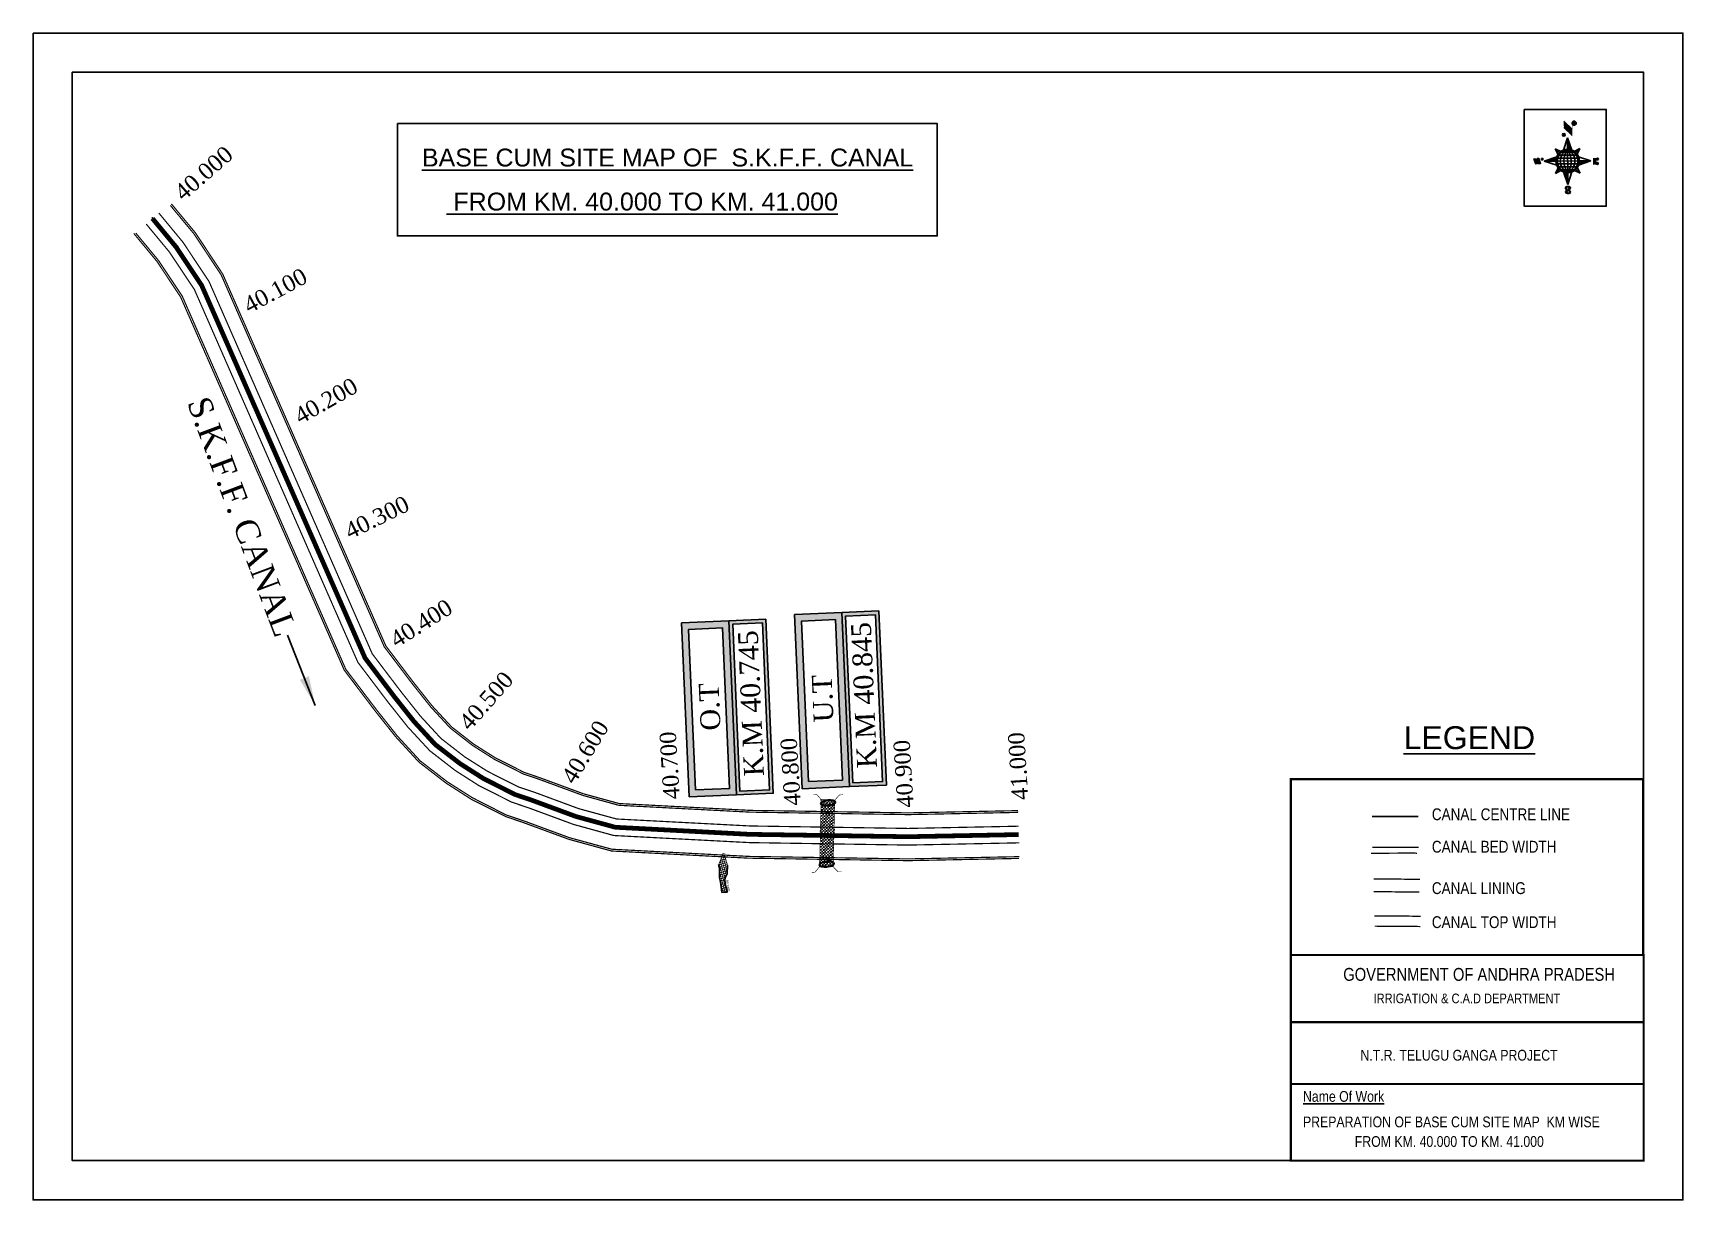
# Model space of a CAD drawing. Header units: inches. Extents: x 18 to 1416, y 7 to 996.
import ezdxf
from ezdxf.enums import TextEntityAlignment as Align

# ---------------------------------------------------------------- set-up
doc = ezdxf.new("R2010")
doc.units = ezdxf.units.IN
doc.header["$MEASUREMENT"] = 0
doc.linetypes.add('ACAD_ISO02W100', pattern=[15, 12, -3])
for name, color, linetype in [('AQUADUCT', 1, 'Continuous'), ('bed with', 5, 'Continuous'), ('BLOCK', 7, 'Continuous'), ('bord', 1, 'Continuous'), ('C LINE COO', 6, 'Continuous'), ('cahnige', 7, 'Continuous'), ('CARTTRACK', 30, 'ACAD_ISO02W100'), ('FRAME 025', 7, 'Continuous'), ('laying', 4, 'Continuous'), ('lining', 4, 'Continuous'), ('OT', 7, 'Continuous'), ('STREAM', 4, 'Continuous'), ('TABLE', 7, 'Continuous'), ('TEXT', 7, 'Continuous'), ('TITLEBLOCK', 7, 'Continuous'), ('top of bund', 1, 'Continuous'), ('UT', 173, 'ACAD_ISO02W100'), ('V', 6, 'Continuous'), ('ZSTU', 7, 'Continuous')]:
    doc.layers.add(name, color=color, linetype=linetype)
doc.styles.add('5mm', font='times.ttf', dxfattribs={"height": 3})
doc.styles.add('A', font='arial.ttf')
doc.styles.add('ARIALN', font='ARIALN.TTF')
doc.styles.get("Standard").update_dxf_attribs({"font": 'arial.ttf'})
doc.dimstyles.get("Standard").update_dxf_attribs({"dimtxt": 0.18, "dimasz": 0.18, "dimexe": 0.18, "dimexo": 0.0625, "dimgap": 0.09, "dimtad": 0, "dimtih": 1, "dimtoh": 1, "dimdec": 4, "dimzin": 0, "dimdsep": 46, "dimtxsty": 'Standard', "dimcen": 0.09, "dimadec": 0, "dimazin": 0, "dimtfac": 1, "dimtdec": 4, "dimtofl": 0, "dimtmove": 0, "dimatfit": 3, "dimfxl": 1, "dimtolj": 1, "dimtzin": 0, "dimarcsym": 0})
pattern_1 = [(267.297113149, (-8720374.938, 50637915.138), (10.5367255337, -0.497431438), [])]
pattern_2 = [(357.297113149, (-8720374.938, 50637915.138), (0.497431438, 10.5367255337), [])]

# ---------------------------------------------------------------- blocks, each defined once
blk = doc.blocks.new('VBVB')
at = {"layer": 'STREAM'}
h = blk.add_hatch(dxfattribs=at)
h.set_pattern_fill('DASH', color=256, scale=10, style=0)
h.set_pattern_definition([(0, (17867.8837, -28501.71), (1.25, 1.25), [1.25, -1.25])])
h.paths.add_polyline_path([(380096, 1497775), (380098.9, 1497780.2), (380100.4, 1497784.6), (380101.8, 1497788.8), (380103.8, 1497793.6), (380099.5, 1497795.9), (380098.5, 1497793.5), (380097.6, 1497789.6), (380097, 1497787.7), (380095.8, 1497784.7), (380093.9, 1497783), (380090.9, 1497780.8), (380086.6, 1497774), (380084.6, 1497765.2), (380084.1, 1497764.3), (380085.9, 1497763.2), (380086.6, 1497763.8), (380093.7, 1497769.3), (380094.5, 1497772.7)])
at = {"layer": 'OT', "const_width": 0.5}
blk.add_lwpolyline([(380084.6, 1497765.2), (380084.1, 1497764.3), (380083.5, 1497763.5), (380085.4, 1497762.3), (380085.9, 1497763.2), (380084.1, 1497764.3), (380085.9, 1497763.2), (380086.6, 1497763.8), (380093.7, 1497769.3), (380086.6, 1497763.8), (380085.9, 1497763.2), (380084.1, 1497764.3), (380084.6, 1497765.2), (380086.6, 1497774)], dxfattribs=at)
at = {"layer": 'STREAM'}
blk.add_lwpolyline([(380086.6, 1497774), (380090.9, 1497780.8), (380093.9, 1497783), (380095.8, 1497784.7), (380097, 1497787.7), (380097.6, 1497789.6), (380098.5, 1497793.5), (380099.5, 1497795.9), (380103.8, 1497793.6), (380101.8, 1497788.8), (380100.4, 1497784.6), (380098.9, 1497780.2), (380096, 1497775), (380094.5, 1497772.7), (380093.7, 1497769.3)], dxfattribs=at)
at = {"layer": 'cahnige', "style": '5mm'}
blk.add_text('Stream', height=2.5, rotation=71.1743, dxfattribs=at).set_placement((380095, 1497785.5))
blk = doc.blocks.new('GGF')
at = {"layer": 'STREAM'}
h = blk.add_hatch(dxfattribs=at)
h.set_pattern_fill('DASH', color=256, scale=10, angle=-6.0827, style=0)
h.set_pattern_definition([(353.91726508, (-115347.3726, 1016.3876), (1.3754179499, 1.1105068496), [1.25, -1.25])])
h.paths.add_polyline_path([(406186.8, 1485623.9), (406186.3, 1485618.2), (406185.8, 1485612.4), (406242.6, 1485608.9), (406242.9, 1485614.6), (406243.1, 1485620.4)])
at = {"layer": 'laying', "linetype": 'ByBlock', "extrusion": (0, 0, -1)}
for centre in [(406188.8, 1485618.1), (406240.8, 1485615)]:
    blk.add_ellipse(centre, major_axis=(0.4, -6.37), ratio=0.388717, dxfattribs=at)
at = {"layer": 'laying', "linetype": 'ByBlock'}
for points in [[(406189.2, 1485612.2), (406189.1, 1485612.2), (406189.1, 1485612.2), (406188.9, 1485612.3), (406188.8, 1485612.4), (406188.5, 1485612.6), (406188.4, 1485612.8), (406188, 1485613.3), (406187.7, 1485613.9), (406187.3, 1485615.2), (406187.1, 1485615.9), (406186.9, 1485617.5), (406186.8, 1485618.3), (406186.8, 1485619.9), (406186.9, 1485620.7), (406187.2, 1485622.1), (406187.4, 1485622.7), (406187.7, 1485623.4), (406187.9, 1485623.6), (406188.1, 1485623.8), (406188.2, 1485623.9), (406188.4, 1485624), (406188.5, 1485624), (406188.6, 1485623.9), (406188.7, 1485623.9), (406189, 1485623.8), (406189.1, 1485623.6), (406189.4, 1485623.3), (406189.5, 1485623.1), (406190, 1485622.3), (406190.2, 1485621.6), (406190.6, 1485620), (406190.8, 1485619), (406190.9, 1485617.2), (406190.8, 1485616.3), (406190.6, 1485614.6), (406190.4, 1485613.9), (406190.1, 1485613), (406189.9, 1485612.8), (406189.6, 1485612.4), (406189.5, 1485612.4), (406189.3, 1485612.3), (406189.3, 1485612.2), (406189.2, 1485612.2)], [(406241.2, 1485609.1), (406241.1, 1485609.1), (406241, 1485609.1), (406240.8, 1485609.2), (406240.7, 1485609.3), (406240.5, 1485609.5), (406240.4, 1485609.6), (406240, 1485610.2), (406239.7, 1485610.7), (406239.3, 1485612), (406239.1, 1485612.8), (406238.9, 1485614.4), (406238.8, 1485615.2), (406238.8, 1485616.8), (406238.9, 1485617.6), (406239.1, 1485618.9), (406239.3, 1485619.5), (406239.7, 1485620.2), (406239.8, 1485620.4), (406240.1, 1485620.7), (406240.2, 1485620.8), (406240.4, 1485620.8), (406240.4, 1485620.8), (406240.6, 1485620.8), (406240.7, 1485620.8), (406241, 1485620.6), (406241.1, 1485620.5), (406241.4, 1485620.2), (406241.5, 1485620), (406241.9, 1485619.2), (406242.2, 1485618.5), (406242.6, 1485616.8), (406242.7, 1485615.9), (406242.8, 1485614.1), (406242.8, 1485613.1), (406242.6, 1485611.5), (406242.4, 1485610.7), (406242, 1485609.9), (406241.9, 1485609.6), (406241.6, 1485609.3), (406241.5, 1485609.2), (406241.3, 1485609.1), (406241.2, 1485609.1), (406241.2, 1485609.1)]]:
    blk.add_open_spline(points, degree=3, knots=[0, 0, 0, 0, 0.189072, 0.189072, 0.378144, 0.378144, 0.567217, 0.567217, 0.964238, 0.964238, 1.36126, 1.36126, 1.758281, 1.758281, 2.155303, 2.155303, 2.552324, 2.552324, 2.807761, 2.807761, 3.01244, 3.01244, 3.217119, 3.217119, 3.421798, 3.421798, 3.626477, 3.626477, 3.831155, 3.831155, 4.280923, 4.280923, 4.73069, 4.73069, 5.180458, 5.180458, 5.630225, 5.630225, 5.896844, 5.896844, 6.112115, 6.112115, 6.283185, 6.283185, 6.283185, 6.283185], dxfattribs=at)
at = {"layer": 'UT', "ltscale": 0.2, "const_width": 0.5}
for points in [[(406181, 1485605.6), (406181.2, 1485608.6), (406185.8, 1485612.4), (406186.3, 1485618.2), (406186.8, 1485623.9), (406182.5, 1485628), (406182.5, 1485631)], [(406186.8, 1485623.9), (406243.1, 1485620.4)], [(406247.7, 1485627.4), (406247.6, 1485624.4), (406243.1, 1485620.4), (406242.9, 1485614.6), (406242.6, 1485608.9), (406247.1, 1485604.9), (406247.3, 1485602)], [(406185.8, 1485612.4), (406242.6, 1485608.9)]]:
    blk.add_lwpolyline(points, dxfattribs=at)
blk = doc.blocks.new('*X5')
at = {"color": 0, "linetype": 'Continuous'}
for p, q in [((6321.6, 240.5), (6322.3, 241.2)), ((6321.6, 240.3), (6322.3, 241)), ((6321.6, 240.1), (6322.3, 240.8)), ((6321.6, 239.9), (6322.4, 240.7)), ((6321.6, 239.8), (6322.4, 240.6)), ((6321.6, 239.6), (6322.5, 240.5)), ((6321.6, 239.4), (6322.5, 240.3)), ((6321.6, 239.2), (6322.6, 240.2)), ((6321.7, 239.1), (6322.6, 240.1)), ((6321.8, 240.8), (6322.4, 241.4)), ((6321.8, 239), (6322.7, 240)), ((6321.8, 239), (6322.8, 239.9)), ((6321.9, 238.9), (6322.9, 239.8)), ((6322, 238.8), (6323, 239.7)), ((6322.1, 241.3), (6322.4, 241.6)), ((6322.1, 238.7), (6323.1, 239.6)), ((6322.2, 238.6), (6323.1, 239.6)), ((6322.3, 238.5), (6323.2, 239.5)), ((6322.4, 238.5), (6323.3, 239.4)), ((6322.5, 238.4), (6323.4, 239.3)), ((6322.7, 238.4), (6323.6, 239.3)), ((6322.8, 238.3), (6323.7, 239.2)), ((6322.9, 238.3), (6323.8, 239.1)), ((6323.1, 238.2), (6323.9, 239.1)), ((6323.2, 238.2), (6324, 239)), ((6323.3, 238.2), (6324.2, 239)), ((6323.5, 238.1), (6324.3, 238.9)), ((6323.7, 238.1), (6324.4, 238.9)), ((6323.8, 238.1), (6324.6, 238.8)), ((6324.1, 238.2), (6324.7, 238.8)), ((6324.3, 238.3), (6324.9, 238.8)), ((6324.6, 238.3), (6325.1, 238.8)), ((6324.8, 238.4), (6325.2, 238.8)), ((6325.1, 238.5), (6325.4, 238.8)), ((6325.4, 238.6), (6325.6, 238.8))]:
    blk.add_line(p, q, dxfattribs=at)
blk = doc.blocks.new('*X4')
at = {"color": 0, "linetype": 'Continuous'}
for p, q in [((6324.4, 240.3), (6324.5, 240.4)), ((6324.6, 240.3), (6324.8, 240.5)), ((6324.7, 240.2), (6325, 240.5)), ((6324.8, 240.2), (6325.2, 240.6)), ((6325, 240.1), (6325.5, 240.6)), ((6325.1, 240.1), (6325.6, 240.6)), ((6325.2, 240), (6325.8, 240.6)), ((6325.3, 240), (6326, 240.6)), ((6325.4, 239.9), (6326.1, 240.6)), ((6325.5, 239.8), (6326.2, 240.5)), ((6325.6, 239.8), (6326.3, 240.5)), ((6325.7, 239.7), (6326.5, 240.4)), ((6325.9, 239.6), (6326.6, 240.3)), ((6326, 239.5), (6326.7, 240.3)), ((6326, 239.4), (6326.8, 240.2)), ((6326.1, 239.3), (6327, 240.2)), ((6326.2, 239.3), (6327.1, 240.1)), ((6326.3, 239.2), (6327.1, 240)), ((6326.4, 239.1), (6327.2, 239.9)), ((6326.5, 239), (6327.3, 239.8)), ((6326.5, 238.9), (6327.4, 239.7)), ((6326.6, 238.8), (6327.5, 239.6)), ((6326.7, 238.7), (6327.5, 239.5)), ((6326.8, 238.6), (6327.6, 239.4)), ((6326.8, 238.5), (6327.7, 239.3)), ((6326.8, 236.5), (6327.4, 237)), ((6326.9, 238.3), (6327.8, 239.2)), ((6326.9, 238.2), (6327.9, 239.1)), ((6326.9, 236.8), (6327.6, 237.4)), ((6327, 238.1), (6327.8, 239)), ((6327, 237.9), (6327.8, 238.8)), ((6327, 237.8), (6327.8, 238.6)), ((6327, 237.6), (6327.8, 238.4)), ((6327, 237.4), (6327.8, 238.2)), ((6327, 237.3), (6327.8, 238)), ((6327, 237.1), (6327.8, 237.9))]:
    blk.add_line(p, q, dxfattribs=at)
blk = doc.blocks.new('H')
at = {"layer": 'bord', "extrusion": (0.000427885, 0.004792, 0.999988)}
h = blk.add_hatch(dxfattribs=at)
h.set_pattern_fill('LINE', color=8, scale=84.387686, angle=-2.7029, style=0)
h.set_pattern_definition(pattern_2)
h.paths.add_polyline_path([(-492, 786, -0.090992), (-448, 775), (-486, 912)])
h = blk.add_hatch(dxfattribs=at)
h.set_pattern_fill('LINE', color=8, scale=84.387686, angle=-92.7029, style=0)
h.set_pattern_definition(pattern_1)
h.paths.add_polyline_path([(-625, 665, -0.090992), (-615, 710), (-751, 671)])
h = blk.add_hatch(dxfattribs=at)
h.set_pattern_fill('LINE', color=8, scale=84.387686, angle=-92.7029, style=0)
h.set_pattern_definition(pattern_1)
h.paths.add_polyline_path([(-246, 647), (-372, 653, -0.090992), (-382, 609)])
h = blk.add_hatch(dxfattribs=at)
h.set_pattern_fill('LINE', color=8, scale=84.387686, angle=-2.7029, style=0)
h.set_pattern_definition(pattern_2)
h.paths.add_polyline_path([(-504, 533, -0.090992), (-549, 543), (-510, 406)])
for p, q in [((-516, 1087, -1217), (-432, 994, -1217)), ((-538, 774, -1216), (-487, 906, -1216)), ((-519, 1020, -1217), (-435, 927, -1216)), ((-487, 906, -1216), (-493, 780, -1216)), ((-487, 906, -1216), (-448, 769, -1216)), ((-627, 794, -1216), (-567, 760, -1216)), ((-627, 794, -1216), (-584, 747, -1215)), ((-599, 731, -1215), (-627, 794, -1216)), ((-421, 753, -1216), (-359, 781, -1216)), ((-359, 781, -1216), (-405, 739, -1216)), ((-359, 781, -1216), (-392, 721, -1215)), ((-865, 701, -1215), (-847, 638, -1215)), ((-847, 700, -1215), (-829, 637, -1215)), ((-829, 699, -1215), (-811, 636, -1215)), ((-829, 699, -1215), (-811, 698, -1215)), ((-811, 698, -1215), (-794, 635, -1215)), ((-752, 665, -1215), (-615, 704, -1215)), ((-752, 665, -1215), (-625, 659, -1215)), ((-619, 614, -1215), (-752, 665, -1215)), ((-639, 526, -1214), (-606, 585, -1215)), ((-639, 526, -1214), (-593, 568, -1215)), ((-577, 553, -1215), (-639, 526, -1214)), ((-371, 513, -1214), (-431, 546, -1215)), ((-371, 513, -1214), (-414, 560, -1215)), ((-399, 576, -1215), (-371, 513, -1214)), ((-246, 641, -1215), (-383, 603, -1215)), ((-379, 693, -1215), (-246, 641, -1215)), ((-373, 647, -1215), (-246, 641, -1215)), ((-213, 669, -1215), (-217, 601, -1215)), ((-197, 600, -1215), (-194, 668, -1215)), ((-511, 400, -1214), (-549, 537, -1214)), ((-460, 533, -1215), (-511, 400, -1214)), ((-505, 527, -1214), (-511, 400, -1214))]:
    blk.add_line(p, q, dxfattribs=at)
at = {"layer": 'bord', "color": 8, "linetype": 'ByBlock', "extrusion": (0.000427885, 0.004792, 0.999988)}
for p, q in [((-386, 711, -1215), (-605, 722, -1215)), ((-411, 744, -1216), (-578, 752, -1216)), ((-493, 780, -1216), (-505, 527, -1214)), ((-373, 647, -1215), (-625, 659, -1215)), ((-378, 616, -1215), (-623, 628, -1215)), ((-375, 679, -1215), (-620, 691, -1215)), ((-392, 585, -1215), (-611, 595, -1215)), ((-420, 555, -1215), (-587, 562, -1215))]:
    blk.add_line(p, q, dxfattribs=at)
at = {"layer": 'bord', "extrusion": (0.000427885, 0.004792, 0.999988), "elevation": -1212}
for points, const_width in [([(-522, 960), (-516, 1093)], 1.61), ([(-434, 933), (-428, 1066)], 1.61), ([(-870, 707), (-846, 706)], 0.642), ([(-829, 643), (-855, 644)], 0.642), ([(-829, 643), (-821, 678)], 0.642), ([(-811, 642), (-784, 641)], 0.642), ([(-793, 641), (-782, 694)], 0.642), ([(-177, 605), (-226, 607)], 0.706), ([(-223, 676), (-174, 673)], 0.706), ([(-195, 645), (-185, 644)], 0.706)]:
    blk.add_lwpolyline(points, dxfattribs=dict(at, const_width=const_width))
for points, const_width in [([(-414, 1073, 1), (-398, 1058, 1)], 22.3), ([(-530, 950, 1), (-520, 939, 1)], 14.8), ([(-776, 697, 1), (-769, 690, 1)], 8.9), ([(-180, 618, 1), (-173, 611, 1)], 9.79), ([(-178, 667, 1), (-171, 660, 1)], 9.79), ([(-490, 362, 1), (-498, 369, 1)], 11.1), ([(-525, 322, 1), (-533, 329, 1)], 11.1)]:
    blk.add_lwpolyline(points, format="xyb", close=True, dxfattribs=dict(at, const_width=const_width))
for points in [[(-537, 317), (-531, 310), (-520, 307), (-505, 307), (-494, 310), (-486, 318), (-487, 326), (-491, 333), (-494, 336), (-503, 341), (-522, 347), (-530, 352), (-534, 355), (-537, 363), (-537, 373), (-530, 381), (-520, 384), (-504, 384), (-493, 380), (-487, 373)], [(-522, 348), (-526, 354), (-528, 361), (-528, 371), (-526, 375), (-521, 381), (-515, 384)], [(-505, 307), (-499, 312), (-497, 319), (-497, 327), (-501, 335), (-509, 343)]]:
    blk.add_lwpolyline(points, dxfattribs=at)
at = {"layer": 'bord', "extrusion": (0.000427885, 0.004792, 0.999988)}
for centre, radius in [((-406, 1065, -1212), 22.3), ((-525, 944, -1212), 14.8), ((-498, 659, -1212), 127), ((-773, 694, -1212), 8.9), ((-177, 615, -1212), 9.79), ((-174, 663, -1212), 9.79), ((-494, 365, -1212), 11.1), ((-529, 325, -1212), 11.1)]:
    blk.add_circle(centre, radius, dxfattribs=at)
at = {"layer": 'bord', "color": 8, "linetype": 'ByBlock', "extrusion": (0.000427885, 0.004792, 0.999988)}
for centre, radius, start, end in [((-482, 658, -1212), 128, 94.9254, 259.6691), ((-437, 656, -1212), 141, 113.2864, 241.308), ((-316, 651, -1212), 222, 142.5892, 212.0053), ((-560, 662, -1212), 141, 293.2864, 61.308), ((-681, 668, -1212), 222, 322.5892, 32.0053), ((-515, 660, -1212), 128, 274.9254, 79.6691)]:
    blk.add_arc(centre, radius, start, end, dxfattribs=at)
at = {"layer": 'bord', "extrusion": (0.000427885, 0.004792, 0.999988)}
for points in [[(-516, 1093, -1212), (-431, 1000, -1212), (-519, 1026, -1212), (-434, 933, -1212)], [(-864, 707, -1212), (-846, 706, -1212), (-846, 644, -1212), (-829, 643, -1212)], [(-829, 705, -1212), (-811, 704, -1212), (-811, 642, -1212), (-793, 641, -1212)], [(-193, 674, -1212), (-197, 606, -1212), (-213, 675, -1212), (-216, 607, -1212)]]:
    blk.add_solid(points, dxfattribs=at)
at = {"layer": 'bord', "extrusion": (0.000427885, 0.004792, 0.999988), "xscale": 7.977342409717546, "yscale": 7.977342408231451, "zscale": 7.977342408476333, "rotation": 138.0840426661453}
for name, p in [('*X4', (38301, -31929, -1212)), ('*X5', (38314, -31951, -1212))]:
    blk.add_blockref(name, p, dxfattribs=at)
blk = doc.blocks.new('KKKK')
at = {"layer": 'cahnige', "color": 1, "style": '5mm'}
blk.add_text('S.K.F.F. CANAL', height=20, rotation=19.1758, dxfattribs=at).set_placement((317677.4, 1602113.8))
at = {"layer": 'ZSTU', "color": 1}
blk.add_leader([(317936.6, 1602216.4), (317876.5, 1602194.2)], dimstyle='Standard', override={"dimasz": 25, "dimgap": 0.09, "dimtad": 0}, dxfattribs=at)

msp = doc.modelspace()

# ---------------------------------------------------------------- hatches: boundary and pattern name
at = {"layer": 'C LINE COO'}
h = msp.add_hatch(color=135, dxfattribs=at)
h.set_gradient(color1=(141, 177, 78), color2=(107, 135, 59), one_color=1, tint=0.38)
h.paths.add_polyline_path([(675, 361.7), (669, 497.7), (697.8, 499), (703.7, 362.9)], flags=16)
h.paths.add_polyline_path([(669.5, 355.7), (663.1, 503.2), (703.3, 504.9), (709.7, 357.5)])
h = msp.add_hatch(color=200, dxfattribs=at)
h.paths.add_polyline_path([(712.6, 360.6), (706.4, 502), (731.6, 503.1), (737.7, 361.7)], flags=16)
h.paths.add_polyline_path([(709.7, 357.5), (703.3, 504.9), (734.5, 506.3), (740.9, 358.8)])
h = msp.add_hatch(color=135, dxfattribs=at)
h.set_gradient(color1=(141, 177, 78), color2=(107, 135, 59), one_color=1, tint=0.38)
h.paths.add_polyline_path([(579.2, 354.7), (573.3, 490.7), (602, 492), (608, 355.9)], flags=16)
h.paths.add_polyline_path([(573.7, 348.7), (567.3, 496.2), (607.5, 497.9), (613.9, 350.5)])
h = msp.add_hatch(color=200, dxfattribs=at)
h.paths.add_polyline_path([(616.8, 353.6), (610.7, 495), (635.8, 496.1), (641.9, 354.7)], flags=16)
h.paths.add_polyline_path([(613.9, 350.5), (607.5, 497.9), (638.7, 499.3), (645.1, 351.8)])

# ---------------------------------------------------------------- linework, layer by layer
at = {"linetype": 'ByBlock'}
for points in [[(17.7, 996), (1416, 996), (1416, 7.2), (17.7, 7.2)], [(1382.7, 40.5), (51, 40.5), (51, 962.7), (1382.7, 962.7)]]:
    msp.add_lwpolyline(points, close=True, dxfattribs=at)
at = {"linetype": 'ByBlock', "elevation": -0.1}
msp.add_lwpolyline([(1281.5, 931.3), (1351, 931.3), (1351, 849.2), (1281.5, 849.2)], close=True, dxfattribs=at)
at = {"layer": 'bed with'}
for points, const_width in [([(852.9, 323.9), (759.5, 322), (625.4, 324.1), (512.3, 330), (480.1, 338.8), (443.1, 352.5), (428.8, 357.3), (402.9, 370.4), (383.5, 382.7), (363.4, 398.3), (346, 417.2), (329.4, 438.1), (305.2, 470), (166.9, 785.4), (144.8, 818.7), (124.3, 843.5)], 1), ([(853.6, 309.8), (759.5, 307.9), (624.9, 310), (510, 316), (475.8, 325.4), (438.4, 339.2), (423.4, 344.3), (395.9, 358.1), (375.4, 371.2), (353.9, 387.9), (335.3, 408), (318.2, 429.5), (293, 462.8), (154.5, 778.6), (133.4, 810.3), (113.6, 834.2)], 1), ([(1190.7, 301), (1188.4, 301.1), (1152, 301), (1151.7, 301)], 1.11), ([(1191.9, 305.9), (1188.4, 306), (1152.7, 305.9)], 1.11)]:
    msp.add_lwpolyline(points, dxfattribs=dict(at, const_width=const_width))
at = {"layer": 'BLOCK', "color": 4}
for p in [(118.7, 839.2), (173.9, 751.8), (215.7, 656.5), (257.5, 561.2), (299.4, 466), (366.6, 387), (458.3, 339.3), (559.7, 320.5), (659.1, 316.5), (752.8, 315.1)]:
    msp.add_point(p, dxfattribs=at)
at = {"layer": 'C LINE COO', "const_width": 4}
msp.add_lwpolyline([(853.1, 316.8), (759.5, 315), (625.1, 317), (511.2, 323), (477.9, 332.1), (440.8, 345.8), (426.1, 350.8), (399.4, 364.3), (379.5, 377), (358.6, 393.1), (340.6, 412.6), (323.8, 433.8), (299.1, 466.4), (160.7, 782), (139.1, 814.5), (118.9, 838.9)], dxfattribs=at)
at = {"layer": 'C LINE COO', "color": 105}
for points in [[(669.5, 355.7), (663.1, 503.2), (703.3, 504.9), (709.7, 357.5)], [(573.7, 348.7), (567.3, 496.2), (607.5, 497.9), (613.9, 350.5)], [(579.2, 354.7), (573.3, 490.7), (602, 492), (608, 355.9)], [(675, 361.7), (669, 497.7), (697.8, 499), (703.7, 362.9)]]:
    msp.add_lwpolyline(points, close=True, dxfattribs=at)
at = {"layer": 'C LINE COO'}
for p in [(605, 318.1), (691, 316)]:
    msp.add_point(p, dxfattribs=at)
at = {"layer": 'FRAME 025', "lineweight": -3, "const_width": 1.82}
for points in [[(1083.7, 363.7), (1382.3, 363.7), (1382.3, 214.8), (1083.7, 214.8)], [(1083.7, 214.8), (1382.7, 214.8), (1382.7, 40.5), (1083.7, 40.5)]]:
    msp.add_lwpolyline(points, close=True, dxfattribs=at)
for points in [[(1083.7, 157.8), (1382.7, 157.8)], [(1083.7, 105.5), (1382.7, 105.5)], [(1083.7, 40.5), (1382.7, 40.5)]]:
    msp.add_lwpolyline(points, dxfattribs=at)
at = {"layer": 'lining'}
for points, const_width in [([(852.6, 335.6), (759.5, 333.7), (625.8, 335.8), (514.2, 341.6), (483.7, 350), (447, 363.5), (433.4, 368.1), (408.7, 380.6), (390.3, 392.3), (371.4, 407), (354.9, 424.8), (338.6, 445.3), (315.4, 475.9), (177.2, 791), (154.2, 825.7), (134.1, 849.9)], 1), ([(853.6, 298.1), (759.6, 296.2), (624.5, 298.3), (508.2, 304.4), (472.2, 314.2), (434.5, 328.1), (418.8, 333.4), (390.1, 348), (368.7, 361.6), (345.9, 379.2), (326.4, 400.4), (309, 422.3), (282.8, 456.8), (144.2, 773), (124, 803.3), (104.8, 826.5)], 1), ([(1153.9, 279.2), (1181.3, 279), (1193.1, 278.9)], 1.11), ([(1153.8, 268.4), (1183.6, 268.2), (1192.5, 268.1)], 1.11)]:
    msp.add_lwpolyline(points, dxfattribs=dict(at, const_width=const_width))
at = {"layer": 'top of bund', "color": 1, "const_width": 1}
for points in [[(852.6, 337.1), (759.5, 335.2), (625.8, 337.3), (514.4, 343.1), (484.1, 351.4), (447.5, 364.9), (434, 369.5), (409.4, 381.9), (391.1, 393.5), (372.4, 408.1), (356, 425.8), (339.8, 446.2), (316.7, 476.7), (178.5, 791.7), (155.4, 826.6), (135, 851.2)], [(853.4, 296.6), (759.6, 294.7), (624.4, 296.8), (507.9, 302.9), (471.8, 312.8), (434, 326.7), (418.3, 332.1), (389.3, 346.6), (367.8, 360.4), (344.9, 378.1), (325.3, 399.4), (307.8, 421.4), (281.5, 456.1), (142.8, 772.3), (122.8, 802.4), (103.1, 826.2)]]:
    msp.add_lwpolyline(points, dxfattribs=at)
at = {"layer": 'top of bund', "const_width": 1.11}
for points in [[(1154.4, 247.9), (1181.7, 247.7), (1193.7, 247.6)], [(1193.3, 238.9), (1184.5, 239), (1154.6, 239.2)]]:
    msp.add_lwpolyline(points, dxfattribs=at)
at = {"layer": 'V', "color": 6, "const_width": 0.254}
msp.add_lwpolyline([(1191.7, 332.1), (1188.8, 332.2), (1152.7, 332.1)], dxfattribs=at)
at = {"layer": 'V', "color": 6}
msp.add_lwpolyline([(1152.7, 332.1), (1191.7, 332.1)], dxfattribs=at)
at = {"layer": 'ZSTU'}
msp.add_lwpolyline([(326.5, 919.3), (784, 919.3), (784, 824), (326.5, 824)], close=True, dxfattribs=at)
at = {"layer": 'ZSTU', "color": 200}
for points in [[(709.7, 357.5), (703.3, 504.9), (734.5, 506.3), (740.9, 358.8)], [(613.9, 350.5), (607.5, 497.9), (638.7, 499.3), (645.1, 351.8)], [(616.8, 353.6), (610.7, 495), (635.8, 496.1), (641.9, 354.7)], [(712.6, 360.6), (706.4, 502), (731.6, 503.1), (737.7, 361.7)]]:
    msp.add_lwpolyline(points, close=True, dxfattribs=at)

# ---------------------------------------------------------------- block references
at = {"layer": 'AQUADUCT', "color": 1, "xscale": 0.07807340295334138, "yscale": 0.07807340286672115, "zscale": 0.07807340292724047, "rotation": 3.078330652974644}
msp.add_blockref('H', (1359.9, 838.7, 94.8), dxfattribs=at)
at = {"layer": 'CARTTRACK', "color": 3, "xscale": 0.9023696750376035, "yscale": 0.9023696749936789, "zscale": 0.902369675306999, "rotation": 209.3772924150744}
msp.add_blockref('VBVB', (-363531.4, 1346290.2), dxfattribs=at)
at = {"layer": 'laying', "color": 6, "linetype": 'ByBlock', "rotation": 272.1595767218669}
msp.add_blockref('GGF', (-1499177.8, 350261.8), dxfattribs=at)
at = {"layer": 'ZSTU', "rotation": 271.3958098708138}
msp.add_blockref('KKKK', (-1609228.7, 279240), dxfattribs=at)

# ---------------------------------------------------------------- texts
at = {"layer": 'cahnige', "style": '5mm'}
for s, rotation, p in [('40.000', 41.1474, (145.1, 853.1)), ('40.100', 28.3159, (200.9, 758)), ('40.200', 29.6325, (244.3, 664.1)), ('40.300', 26.0795, (286.3, 566.7)), ('40.400', 32.2148, (325.9, 474.7)), ('40.500', 48.6358, (387.8, 404)), ('40.600', 58.7455, (476.5, 358.6)), ('40.700', 93.4841, (565.9, 347)), ('40.800', 93.4841, (668.4, 341.6)), ('40.900', 93.4841, (764.1, 339.9)), ('41.000', 93.4841, (861.2, 346.4))]:
    msp.add_text(s, height=13.88, rotation=rotation, dxfattribs=at).set_placement(p)
at = {"layer": 'TABLE', "extrusion": (0.000201441, 0.004807, 0.999988), "style": 'A'}
msp.add_text('%%ULEGEND', height=19.4, rotation=359.9999, dxfattribs=at).set_placement((1235, 398.9, 2.2), align=Align.MIDDLE)
at = {"layer": 'TEXT', "color": 6}
for s, p in [('%%UBASE CUM SITE MAP OF  S.K.F.F. CANAL', (347.3, 882.9)), ('%%U FROM KM. 40.000 TO KM. 41.000', (368.1, 845.6))]:
    msp.add_text(s, height=15.155, dxfattribs=at).set_placement(p)
at = {"layer": 'TITLEBLOCK', "extrusion": (0.000201441, 0.004807, 0.999988), "style": 'ARIALN'}
for s, height, p in [('CANAL CENTRE LINE', 10.003, (1203.2, 329, 1.8)), ('CANAL BED WIDTH', 10.003, (1203.2, 301.5, 1.7)), ('CANAL LINING', 10.003, (1203.2, 266.4, 1.5)), ('CANAL TOP WIDTH', 10.003, (1203.2, 237.6, 1.4)), ('GOVERNMENT OF ANDHRA PRADESH ', 10.9, (1128.1, 192.9, -0.3)), ('IRRIGATION & C.A.D DEPARTMENT', 8.175, (1153.8, 173.9, -0.3)), ('N.T.R. TELUGU GANGA PROJECT', 9.084, (1142.7, 125.3, -0.2)), ('%%UName Of Work', 9.084, (1094, 90.4, -0.4)), ('PREPARATION OF BASE CUM SITE MAP  KM WISE', 9.084, (1094, 68.8, -0.5))]:
    msp.add_text(s, height=height, rotation=359.9999, dxfattribs=at).set_placement(p)
at = {"layer": 'TITLEBLOCK', "style": 'ARIALN'}
msp.add_text(' FROM KM. 40.000 TO KM. 41.000', height=9.084, rotation=359.9999, dxfattribs=at).set_placement((1135, 52.2))
at = {"layer": 'ZSTU', "style": '5mm'}
for s, p in [('K.M 40.845', (733, 373.6)), ('K.M 40.745', (637.2, 366.6)), ('U.T', (696.2, 412.3)), ('O.T', (600.4, 405.3))]:
    msp.add_text(s, height=16.84, rotation=92.4921, dxfattribs=at).set_placement(p)

doc.saveas('drawing.dxf')
